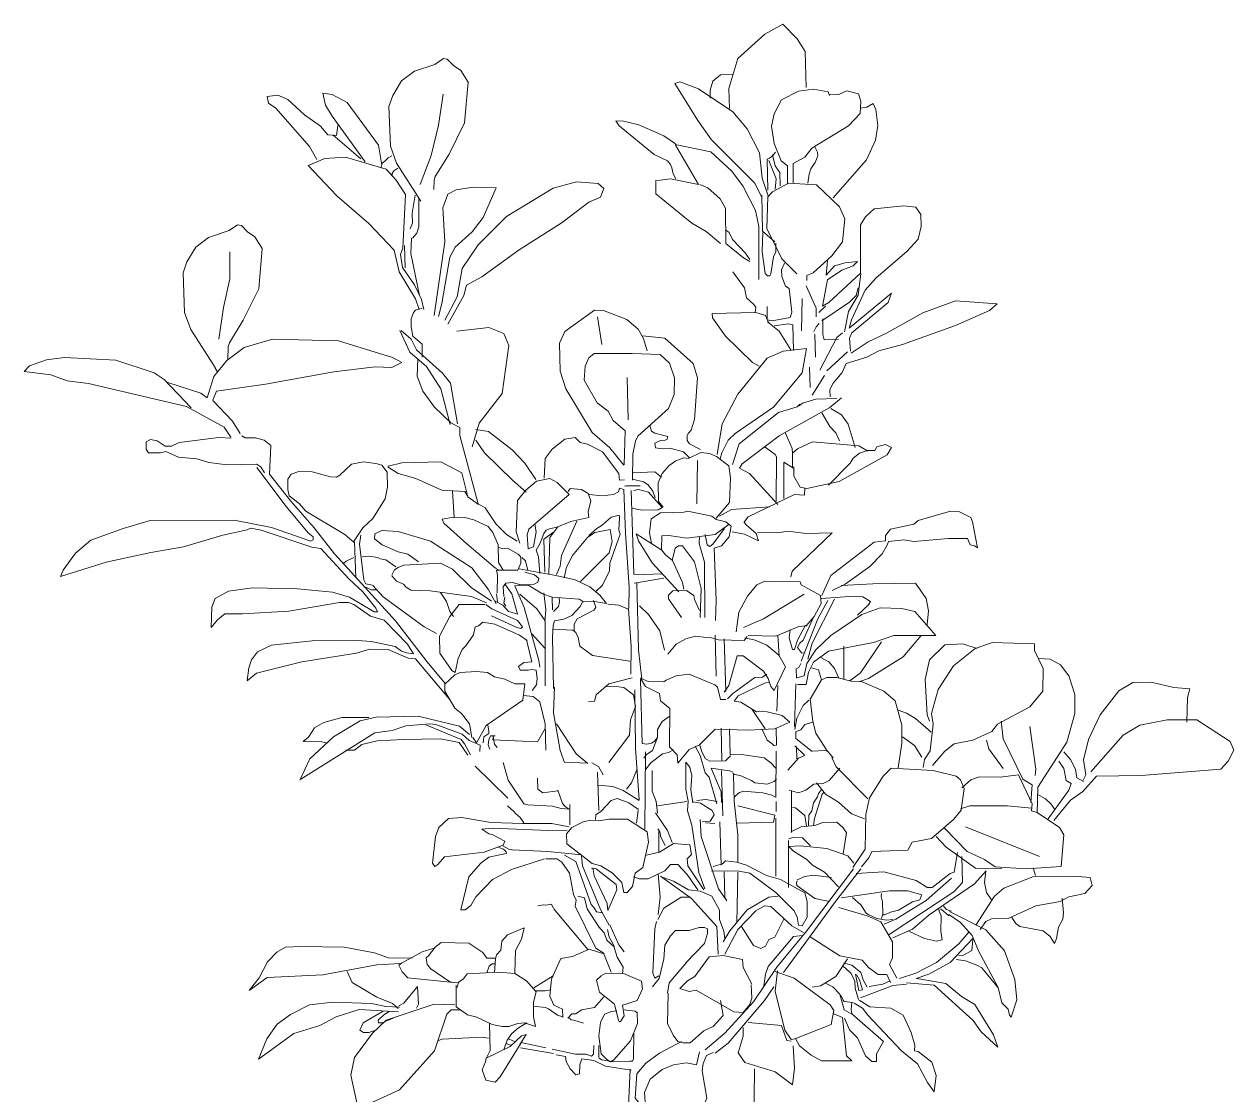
# Model space of a CAD drawing. Header units: millimetres. Extents: x -63086 to 83971, y -129912 to 13382.
# Drawn here: x 48457.2 to 48883, y -38382.9 to -38006.1 of the extents above; entities that cross this region are included whole.
import ezdxf

# ---------------------------------------------------------------- set-up
doc = ezdxf.new("R2010")
doc.units = ezdxf.units.MM
doc.layers.get('0').update_dxf_attribs({"lineweight": 0})
doc.layers.add('観葉植物', color=92, linetype='Continuous', lineweight=9)

# ---------------------------------------------------------------- blocks, each defined once
blk = doc.blocks.new('ガジュマル2（CAD素材.com）')
at = {"color": 0, "linetype": 'ByBlock', "lineweight": -2}
for points in [[(14.42, 953.65), (14.28, 960.73), (17.41, 971.21), (26.94, 979.78), (33.2, 983.32), (38.23, 978.15), (41.09, 973.66), (41.5, 961)], [(-94.17, 921.02), (-102.74, 934.35), (-104.92, 940.34), (-105.46, 954.36), (-104.1, 958.17), (-100.97, 963.34), (-96.48, 966.74), (-89.27, 969.19), (-86.27, 971.23), (-84.91, 970.96), (-82.73, 968.78), (-80.15, 967.01), (-77.56, 962.93), (-78.79, 948.64), (-84.23, 937.62), (-89.13, 929.73), (-89.54, 928.37), (-89.67, 925.1)], [(25.71, 922.63), (23.26, 927.53), (8.16, 942.63), (3.26, 949.43), (-4.77, 962.5), (-3, 963.04), (3.53, 960.59), (15.64, 952.43), (20.68, 946.44), (25.03, 938), (25.98, 929.16), (28.02, 922.9)], [(7.61, 957.33), (7.61, 960.05), (8.57, 963.31), (11.29, 965.49), (15.51, 965.63)], [(-123.42, 947.69), (-123.85, 944.2), (-126.9, 944.42), (-129.52, 947.47), (-135.18, 951.39), (-141.05, 956.83), (-144.54, 958.36), (-148.24, 957.92), (-147.8, 955.53), (-145.19, 953.78), (-133.43, 940.29), (-130.82, 935.71)], [(-113.84, 934.84), (-125.38, 950.95), (-127.77, 954.87), (-128.64, 959.01), (-125.38, 958.57), (-120.15, 955.74), (-109.05, 940.72), (-107.96, 933.75)], [(-94.48, 926.94), (-90.54, 937.15), (-87.95, 947.76), (-86.32, 958.65)], [(34.83, 926.98), (34.83, 933.51), (32.65, 935.28), (30.2, 941.27), (29.25, 947.39), (30.2, 951.75), (32.79, 956.65), (38.77, 959.78), (44.08, 960.46), (49.25, 959.5), (49.66, 958.28)], [(49.66, 958.42), (52.93, 958.55), (55.78, 959.91), (59.86, 958.83), (60.68, 956.24), (60.41, 951.88), (56.33, 947.53), (43.4, 939.64), (40.95, 936.51), (36.87, 934.33), (36.87, 927.53)], [(60.67, 953.79), (62.85, 954.06), (65.03, 955.42), (65.98, 953.24), (66.66, 947.67), (65.84, 942.49), (62.71, 935.55), (51.01, 922.22)], [(-4.53, 941.24), (-8.61, 944.04), (-17.46, 947.95), (-22.9, 949.23), (-25.54, 949.32), (-24.35, 947.53), (-12.02, 937.49), (-7.34, 935.28), (-6.32, 933.92), (-5.81, 932.73), (-5.38, 930.69), (-4.45, 928.9)], [(-125.16, 944.42), (-115.36, 935.93)], [(-108.19, 932.94), (-107.78, 934.43), (-106.83, 935.11), (-105.74, 936.34), (-104.38, 937.02)], [(24.75, 893.51), (24.75, 912.15), (23.66, 917.73), (19.17, 926.44), (15.22, 931.74), (7.88, 938.41), (-4.7, 940.98), (3.55, 926.86), (-6.32, 928.9), (-11.68, 928.14)], [(27.91, 924.9), (27.71, 935.79), (28.53, 936.2), (29.62, 937.01), (30.71, 938.24)], [(32.34, 926.4), (32.2, 931.16), (30.57, 933.48), (29.62, 937.29)], [(42.09, 927.39), (42.51, 930.58), (43.13, 932.39), (44.66, 934.68), (45.51, 936.98), (45.43, 938.25), (44.49, 940.13)], [(-94.84, 882.9), (-96.04, 886.61), (-101.77, 896.2), (-103.55, 903.81), (-112.48, 913.17), (-123.8, 922.96), (-133.82, 933.63), (-127.94, 936.03), (-120.75, 936.46), (-106.38, 932.33), (-102.9, 928.41), (-99.63, 923.4), (-100.5, 904.46), (-101.31, 902.29), (-100.63, 897.74), (-96.41, 891.61), (-93.91, 886.48), (-93.14, 882.9)], [(-104.25, 929.81), (-104.25, 930.76), (-103.7, 931.71), (-102.34, 932.66)], [(30.57, 925.31), (30.84, 928.85), (28.26, 935.38)], [(-89.46, 880.85), (-85.75, 906.76), (-86.41, 918.73), (-84.67, 923.52), (-81.76, 925.02), (-75.74, 925.92), (-67.68, 925.7), (-72.26, 915.25), (-76.17, 910.24), (-82.05, 904.8), (-84.01, 901.31), (-86.84, 884.98), (-87.93, 880.41)], [(-85.75, 879.11), (-81.4, 887.38), (-79.66, 897.39), (-74.02, 905.71), (-63.98, 915.68), (-47.65, 925.61), (-39.38, 927.87), (-31.76, 927.22), (-29.8, 925.48), (-30.89, 922.43), (-35.03, 920.69), (-44.39, 913.51), (-59.63, 903.93), (-72.69, 894.35), (-78.13, 891.52), (-79, 887.81), (-84.67, 877.8)], [(-11.42, 927.97), (-11.51, 923.63), (1.17, 913.26), (6.27, 910.36), (11.31, 906.11)], [(3.97, 926.95), (6.86, 925.76), (11.2, 921.84), (13.07, 918.53), (13.16, 906.11), (19.37, 901.09), (21.58, 899.82)], [(38.19, 895.51), (32.88, 900.68), (27.58, 911.43), (27.99, 922.59), (29.62, 924.36), (35.2, 927.35), (45.13, 926.81), (53.16, 919.05), (55.06, 914.83), (54.25, 906.67), (50.44, 901.77), (43.91, 895.78), (41.73, 894.83), (41.73, 893.06)], [(-97.95, 911.33), (-97.08, 913.29), (-97.29, 916.77), (-96.2, 923.09)], [(-97.08, 908.06), (-95.55, 909.8), (-94.9, 911.98), (-94.9, 922)], [(25.84, 923.17), (26.11, 910.52), (30.47, 906.71)], [(49.01, 900.04), (48.46, 895.01), (51.46, 898.27), (55.13, 899.36), (59.49, 899.77), (57.99, 898.27), (54.04, 896.78), (49.01, 893.37), (47.24, 884.12), (49.42, 885.35), (60.57, 895.69), (60.57, 912.7), (62.34, 915.56), (65.34, 918.28), (75.82, 919.37), (80.03, 918.96), (81.8, 916.37), (81.94, 912.15), (80.85, 907.66), (77.04, 903.44), (66.02, 893.92), (62.21, 889.7), (57.45, 879.22), (56.63, 876.37), (71.46, 888.61), (70.37, 885.35), (57.58, 874.73), (56.76, 872.83), (57.04, 868.2)], [(-166.62, 862.5), (-175.2, 875.83), (-177.37, 881.82), (-177.92, 895.83), (-176.56, 899.64), (-173.43, 904.81), (-168.94, 908.22), (-161.72, 910.67), (-158.73, 912.71), (-157.37, 912.43), (-155.19, 910.26), (-152.61, 908.49), (-150.02, 904.41), (-151.25, 890.12), (-156.69, 879.1), (-161.59, 871.2), (-162, 869.84), (-162.18, 865.13)], [(-94.66, 887.85), (-97.73, 902.62), (-97.51, 908.06)], [(21.58, 900.5), (20.13, 902.71), (15.54, 907.56), (14.35, 910.02), (13.07, 910.96)], [(26.25, 909.97), (25.97, 903.17), (27.06, 895.55), (27.88, 894.73), (28.7, 894.73), (28.97, 895.41), (29.92, 901.4), (30.74, 903.17), (30.74, 906.3)], [(-165.31, 872.5), (-163.64, 883.65), (-161.41, 893.68), (-161.41, 903.16)], [(-99.69, 897.61), (-99.91, 905.45)], [(33.87, 899.22), (32.78, 896.91), (32.91, 894.46), (34.14, 891.06), (35.5, 890.24), (36.45, 881.94), (35.77, 880.04), (29.51, 878.95), (27.74, 879.22), (27.74, 883.98)], [(15.66, 896.14), (19.74, 890.56), (20.42, 887.03), (23, 884.71), (23.68, 883.76), (23.55, 881.85), (8.31, 881.45), (8.44, 879.95), (13.07, 873.55), (22.6, 864.3), (24.91, 862.94)], [(60.71, 895.55), (59.76, 887.93), (56.36, 882.22), (55, 875)], [(41.49, 891.27), (45.02, 883.37), (45.02, 880.38)], [(46.97, 878.95), (56.76, 885.48), (59.08, 887.8), (59.76, 890.52)], [(39.99, 886.78), (39.85, 875.34)], [(57.27, 867.59), (63.26, 871.53), (69.79, 874.53), (82.58, 881.74), (94.01, 885.96), (108.71, 884.87), (105.99, 882.56), (94.01, 877.25), (75.37, 870.58), (67.07, 868.41), (62.85, 866.09), (55.5, 863.91), (54.14, 860.78), (51.01, 856.97), (49.79, 854.8), (49.92, 852.21)], [(-93.72, 883.33), (-96.11, 882.68), (-96.77, 881.81), (-97.64, 879.63), (-97.64, 876.8), (-96.98, 873.54), (-93.72, 870.71), (-93.72, 866.13)], [(-22.71, 828.1), (-27.61, 834.22), (-33.87, 839.66), (-43.12, 855.04), (-45.16, 861.16), (-45.43, 871.1), (-43.53, 875.18), (-33.05, 882.66), (-29.92, 882.53), (-21.62, 879.4), (-17.67, 875.99), (-15.77, 872.73), (-14.54, 868.37)], [(23.39, 882.02), (27.14, 880.74), (28.24, 878.28)], [(48.28, 884.07), (45.9, 881.86)], [(-30.46, 870.57), (-31.96, 880.37)], [(27.9, 878.59), (31.98, 875.32), (36.1, 868.76)], [(30.2, 877.21), (35.24, 877.89), (36.73, 877.48), (37.01, 868.5)], [(45.99, 877.95), (44.97, 876.76), (44.2, 875.14)], [(47.35, 879.66), (47.35, 874.08), (47.76, 872.17), (52.79, 872.45)], [(-101.56, 875.5), (-98.07, 867.88), (-92.19, 862.87), (-87.19, 855.03), (-83.92, 842.4)], [(-101.12, 875.5), (-97.64, 872.45), (-95.68, 868.75), (-86.53, 860.47), (-83.7, 856.99), (-81.31, 842.62)], [(-76.08, 834.56), (-73.69, 842.84), (-65.57, 853.3), (-63.21, 870.24), (-64.98, 874.41), (-70.2, 876.58), (-81.53, 875.28)], [(4.24, 833.68), (0.43, 835.58), (-0.39, 836.8), (-0.39, 838.57), (-0.12, 839.25), (0.97, 840.48), (2.19, 844.15), (3.15, 858.85), (1.65, 863.88), (-8.28, 872.86), (-16.04, 873.68)], [(44.48, 874.26), (44.75, 866.09)], [(54.28, 874.66), (52.24, 873.03), (46.25, 861.6)], [(-169.36, 851.83), (-167.03, 859.38), (-162.54, 864.9), (-156.44, 869.48), (-146.42, 872.52), (-123.13, 871.87), (-104.19, 865.99), (-100.92, 864.25), (-104.41, 862.51), (-110.28, 862.73), (-124.87, 860.98), (-148.82, 856.63), (-166.1, 854.19), (-167.36, 850.97)], [(10.09, 831.92), (11.86, 842.67), (17.44, 853.15), (27.78, 865.81), (33.36, 868.26), (41.52, 869.21), (40.03, 860.64), (29.96, 848.52), (16.49, 839.27), (14.04, 836.96), (11.72, 832.47), (11.18, 830.29)], [(-161.03, 837.99), (-163.48, 841.53), (-176.67, 848.74), (-211.24, 856.9), (-218.72, 857.85), (-224.44, 859.9), (-233.83, 861.12), (-231.92, 863.03), (-225.93, 865.2), (-219.67, 866.02), (-201.58, 865.07), (-188.1, 860.58), (-184.57, 858.26), (-175.04, 848.33)], [(-74.04, 814.49), (-80.42, 838.5), (-80.42, 841.33), (-83.69, 843.07), (-89.35, 848.52), (-93.47, 854.12), (-95.49, 859.43), (-95.26, 865.37)], [(-22.57, 828.23), (-22.3, 840.21), (-26.52, 843.88), (-28.29, 847.15), (-32.1, 850), (-36.72, 858.03), (-36.31, 862.93), (-35.09, 865.92), (-33.19, 867.42), (-19.85, 867.42), (-9.92, 867.01), (-6.65, 864.02), (-4.88, 858.85), (-5.02, 853), (-7.06, 848.1), (-17.81, 838.3), (-18.63, 836.53), (-19.58, 832.04), (-19.71, 822.79)], [(56.05, 868), (48.7, 861.33)], [(-166.66, 862.5), (-165.81, 860.92)], [(42.58, 862.55), (42.85, 855.48)], [(-169.46, 851.87), (-171.64, 853.5), (-183.21, 857.17), (-183.34, 857.17)], [(-21.21, 844.03), (-21.61, 859)], [(47.86, 859.66), (43.6, 852.77)], [(53.9, 851.87), (49.82, 848.47), (31.99, 838.4), (18.93, 828.6), (17.98, 827.1), (21.51, 825.2), (31.45, 814.31)], [(-157.76, 839.21), (-160.48, 843.57), (-167.42, 850.92)], [(15.53, 828.33), (17.84, 835.68), (31.72, 846.7), (38.25, 848.6), (39.2, 849.56)], [(52.28, 851.58), (44.88, 851.33), (40.2, 849.97), (39.01, 848.95)], [(50.19, 848.03), (53.89, 845.86), (56.28, 842.59), (58.68, 834.32)], [(46.92, 846.51), (49.75, 841.72), (51.93, 839.54), (53.23, 836.71)], [(-74.78, 840.66), (-70.42, 840.01), (-62.08, 833.49), (-57.59, 828.8), (-53.74, 823.06)], [(0.43, 830.68), (-1.75, 832.86), (-6.11, 833.95), (-9.24, 833.81), (-11.55, 834.22), (-11.82, 835.85), (-9.78, 836.8), (-8.15, 836.94), (-7.47, 837.21), (-7.19, 838.17), (-11.82, 839.39), (-13.05, 840.07), (-13.59, 842.11)], [(34.04, 839.59), (36.51, 833.97), (36.68, 832.19)], [(-149.21, 825.36), (-150.57, 827.54), (-152.07, 828.49), (-162.41, 828.22), (-168.81, 829.04), (-173.02, 830.4), (-179.56, 830.94), (-183.91, 832.98), (-185.82, 832.44), (-190.03, 832.44), (-190.85, 833.8), (-190.85, 836.38), (-189.35, 837.2), (-187.04, 836.66), (-184.18, 834.75), (-182.01, 834.75), (-179.28, 836.11), (-165.27, 837.88), (-160.91, 837.61)], [(-157.24, 838.43), (-156.02, 837.74), (-152.34, 837.74), (-149.35, 836.93), (-147.03, 835.02), (-147.44, 824.95), (-139.96, 815.43), (-131.79, 806.04), (-124.58, 796.92), (-103.08, 773.38), (-92.1, 758.99), (-85.57, 751.21)], [(-74.78, 836.96), (-71.84, 832.46), (-61.93, 822.81), (-57.14, 818.67)], [(-50.75, 823.55), (-50.48, 830.49), (-47.93, 833.79), (-43.54, 837.3), (-39.86, 837.84), (-38.09, 836.07), (-35.51, 835.53), (-30.2, 832.81), (-24.49, 825.19), (-24.21, 822.87), (-22.45, 823.01)], [(36.69, 827.57), (36.69, 832.36), (38.43, 833.88), (43.65, 836.28), (59.98, 834.97), (62.81, 833.23), (65.64, 833.23), (66.3, 834.53), (69.34, 835.4), (71.52, 834.32), (70, 831.7), (53.02, 822.34), (41.69, 819.95), (39.3, 820.38), (37.12, 824.3), (37.12, 827.57)], [(-8.91, 813.33), (-10.55, 815.37), (-10.68, 821.9), (-9.18, 825.17), (-6.74, 828.03), (-4.42, 829.66), (-1.56, 830.75), (0.07, 830.48), (4.42, 832.52), (7.42, 832.25), (9.87, 831.16), (14.22, 827.89), (14.76, 823.67), (14.49, 814.96), (9.73, 809.52)], [(30.89, 815.43), (31.07, 831.08), (30.55, 831.85), (27.07, 834.4)], [(64.34, 833.23), (62.38, 833.01), (60.2, 832.36), (58.02, 830.61), (56.93, 828.87), (49.31, 821.04)], [(-151.93, 827.27), (-141.59, 813.52), (-133.84, 804.27), (-132.07, 802.91), (-132.07, 801.82), (-132.88, 801.41), (-146.76, 806.18), (-159.96, 808.76), (-189.49, 808.62), (-199.02, 805.77), (-210.31, 801.69), (-215.75, 797.19), (-220.11, 791.21), (-221.06, 788.89), (-205, 793.93), (-189.22, 797.33), (-177.79, 799.37), (-163.91, 803.45), (-155.34, 805.36), (-154.11, 805.9), (-150.44, 805.22), (-132.61, 799.24), (-129.34, 798.83), (-119.55, 788.08), (-114.65, 783.59), (-110.02, 777.74), (-109.48, 776.51), (-110.57, 776.51), (-119.28, 781.68), (-125.26, 783.45), (-137.65, 784.54), (-153.43, 784.95), (-161.87, 783.72), (-166.63, 781.14), (-167.72, 778.14), (-167.99, 770.93), (-165.81, 773.65), (-163.23, 775.83), (-156.97, 775.83), (-140.64, 776.78), (-122.81, 779.78), (-119.68, 779.78), (-117.78, 779.1), (-111.93, 775.01), (-107.16, 773.52), (-98.86, 765.08)], [(-117.64, 800.87), (-120.91, 803.73), (-134.65, 811.89), (-136.97, 814.61), (-140.5, 817.33), (-141.05, 819.51), (-141.05, 823.18), (-139.82, 824.95), (-137.1, 825.91), (-132.47, 825.77), (-125.94, 824), (-123.9, 823.87), (-122.68, 824.55), (-118.59, 828.49), (-114.51, 829.31), (-110.02, 828.76), (-107.98, 828.08), (-106.08, 825.63), (-105.94, 820.33), (-106.76, 816.25), (-111.11, 809.31), (-114.65, 806.04), (-117.91, 801.14)], [(-73.91, 814.32), (-77.61, 816.93), (-79.78, 825.42), (-87.19, 829.34), (-100.9, 828.9), (-105.69, 827.82), (-105.69, 827.38), (-102.21, 825.2), (-95.9, 823.46), (-86.75, 819.32), (-78.7, 818.89), (-77.82, 817.36)], [(3.16, 829.74), (2.94, 814.5)], [(33.62, 816.37), (33.56, 829.17), (37.02, 827.09), (37.27, 826.41)], [(-59.35, 800.7), (-60.58, 804.64), (-60.17, 815.67), (-57.18, 819.34), (-53.5, 822.47), (-48.74, 823.42), (-46.16, 822.06), (-41.94, 817.84), (-56.22, 805.6), (-56.77, 803.56), (-56.36, 798.66), (-54.59, 799.34), (-53.64, 804.64), (-54.05, 807.37)], [(-19.71, 823.2), (-15.77, 822.24), (-14.13, 821.16), (-12.5, 818.98), (-11.69, 816.67)], [(-19.44, 825.37), (-11.82, 825.78), (-9.51, 823.88)], [(-83.01, 819.08), (-82.46, 809.55)], [(-52.28, 789.95), (-52.82, 795.8), (-53.64, 798.25), (-52.14, 800.7), (-50.92, 804.1), (-50.1, 805.19), (-48.88, 805.73), (-46.29, 806.28), (-41.39, 808.32), (-35, 809.68), (-35.27, 811.72), (-34.32, 815.53), (-35.27, 818.12), (-37.58, 819.61), (-41.66, 819.88), (-42.34, 818.8)], [(-34.95, 817.75), (-30.33, 817.35), (-26.38, 817.75), (-24.61, 818.71), (-24.2, 820.07), (-22.71, 819.52), (-22.19, 804.14), (-20.8, 785.23), (-20.94, 777.75)], [(-17.02, 820.82), (-21.95, 820.9), (-22.55, 820.73)], [(-20.12, 819.25), (-19.17, 789.86)], [(-19.31, 819.25), (-17.54, 819.52), (-14, 818.57), (-9.24, 813.26), (-10.6, 812.45), (-16.31, 812.31), (-19.99, 812.99)], [(19.49, 807.97), (21.01, 809.93), (37.34, 817.77), (40.82, 817.55), (41.04, 820.16)], [(-74.03, 814.45), (-71.58, 813.09), (-67.77, 807.51), (-64.09, 803.7), (-60.28, 801.39)], [(11, 810.15), (15.13, 812.54), (28.63, 813.41)], [(-65.18, 791.18), (-66.82, 793.91), (-66.95, 800.03), (-68.86, 804.38), (-70.49, 806.56), (-75.52, 808.87), (-78.65, 809.69), (-82.6, 809.83), (-86.64, 809.12), (-86.14, 807.65), (-77.97, 800.44), (-67.9, 791.86), (-66.82, 791.32)], [(-32.68, 783.55), (-30.23, 785.87), (-27.78, 790.9), (-27.65, 793.62), (-23.97, 803.83), (-24.52, 805.19), (-24.25, 809.68), (-24.38, 810.49), (-27.24, 809.81), (-30.37, 806.96), (-32.28, 805.87), (-35, 803.42)], [(-12.99, 800.54), (-13.68, 804.35), (-13.13, 809.25), (-9.87, 811.29), (-1.56, 811.56), (-0.34, 811.97), (8.23, 810.2), (9.73, 808.98), (13.13, 808.16), (15.04, 806.66), (14.36, 802.85), (11.63, 799.72), (9.05, 798.91), (9.73, 780.54), (9.59, 773.46)], [(46.92, 782.28), (50.19, 789.25), (65.43, 801), (69.34, 801.44), (69.34, 803.4), (71.09, 805.58), (79.36, 807.32), (80.88, 808.63), (92.21, 811.89), (95.47, 811.67), (99.39, 809.71), (100.04, 808.19), (101.79, 799.05), (100.7, 799.7), (99.17, 800.13), (98.3, 802.31), (91.55, 802.31), (79.36, 801.22), (75.88, 801.88), (70.43, 801.22), (70, 799.92), (68.26, 796.87), (63.9, 792.51), (55.19, 786.2), (50.62, 784.02)], [(-94.98, 794.05), (-98.79, 796.77), (-102.19, 797.58), (-107.77, 800.03), (-110.5, 802.23), (-110.36, 803.98), (-107.91, 805.07), (-102.19, 804.8), (-90.76, 801.39), (-76.27, 791.97), (-70.49, 784.52), (-67.63, 779.35)], [(-49.15, 789.68), (-48.74, 802.6), (-46.02, 806.41)], [(-46.43, 789.68), (-45.2, 792.53), (-44.66, 796.34), (-39.22, 808.45)], [(-43.71, 788.45), (-42.89, 792.26), (-40.85, 796.34), (-35.54, 802.6), (-32.96, 804.37), (-27.51, 805.46), (-26.83, 801.24), (-27.92, 797.3), (-37.99, 787.23)], [(-1.56, 784.48), (-2.11, 786.8), (-5.65, 794.55), (-8.1, 796.59), (-9.46, 798.36), (-9.32, 803.26), (-6.87, 803.4), (-0.61, 802.45), (9.46, 803.67), (14.36, 807.34)], [(5.92, 803.67), (6.6, 800.13), (7.55, 799.45), (8.64, 800.27), (12.72, 805.85)], [(15.35, 804.71), (19.7, 803.84), (24.71, 801.44), (23.84, 804.05), (20.36, 807.1), (19.49, 808.19)], [(24.28, 804.49), (31.46, 804.27), (34.95, 804.92), (41.48, 804.05), (50.62, 804.27), (36.47, 790.77), (36.03, 788.81)], [(-117.51, 801.14), (-117.1, 788.49)], [(-115.33, 803.45), (-115.74, 800.32), (-114.24, 787.81), (-113.56, 786.31), (-111.25, 785.9)], [(-47.52, 804.51), (-50.92, 802.06), (-50.51, 790.49)], [(-9.37, 798.2), (-18.36, 803.92), (-17.54, 801.47), (-12.78, 793.71), (-3.39, 783.51)], [(3.88, 802.99), (3.74, 800.54), (5.65, 794.01), (5.78, 774.55)], [(-67.04, 799.36), (-65.54, 798.68), (-63.64, 798.95), (-59.96, 796.77), (-59.15, 795.96), (-59.01, 795.28), (-59.01, 793.64), (-60.1, 791.19), (-67.58, 791.19), (-67.17, 789.43), (-67.31, 783.17)], [(-5.7, 794.53), (-4.61, 798.88), (-3.52, 799.7), (-2.03, 799.7), (2.19, 794.12), (4.51, 784.73), (4.1, 774.52)], [(-121.35, 793.67), (-120.53, 794.35), (-117.81, 795.57)], [(-114.82, 795.84), (-112.51, 796.11), (-109.38, 795.57), (-108.56, 795.16), (-106.52, 794.75), (-102.98, 792.3)], [(-104.37, 789.42), (-103.42, 791.32), (-102.19, 792.14), (-100.15, 792.96), (-87.22, 793.64), (-83, 791.46), (-76.47, 785.07), (-69.26, 780.3)], [(-58.67, 795.66), (-57.31, 794.44), (-56.5, 791.04)], [(-71.03, 779.62), (-76.34, 781.94), (-90.9, 783.84), (-97.7, 784.11), (-99.33, 785.2), (-100.29, 786.29), (-102.74, 787.24), (-104.37, 789.15)], [(-64.93, 781.92), (-65.21, 785.32), (-64.25, 786.55), (-61.94, 786.82), (-59.08, 786), (-54.32, 786.27), (-52.96, 786.95), (-52.69, 788.18), (-54.18, 789.54), (-57.59, 790.49)], [(-59.63, 791.58), (-46.7, 789.27), (-39.9, 787.77), (-34.72, 785.32), (-31.19, 782.33), (-28.87, 779.47), (-33.77, 780.29), (-36.9, 780.01), (-38.4, 780.97), (-47.92, 781.65), (-51.33, 782.87), (-56.22, 785.73), (-59.63, 785.87), (-61.12, 785.59), (-57.86, 777.97), (-52.69, 759.33), (-52.28, 757.02)], [(-19.31, 789.49), (-8.97, 789.9)], [(-19.04, 786.64), (-8.69, 788.4)], [(-109.59, 784.25), (-111.66, 784.25), (-113.58, 785.2)], [(-88.66, 768.89), (-93.01, 771.2), (-107.44, 781.82), (-111.11, 785.76)], [(-64.39, 786), (-62.21, 782.87), (-60.31, 776.2), (-60.03, 775.66), (-63.3, 776.61), (-65.34, 778.79), (-68.06, 780.29)], [(-18.19, 786.81), (-17.55, 763.15), (-16.45, 752.75)], [(-2.43, 774.52), (-7.06, 781.06), (-7.06, 782.42), (-5.43, 783.91), (-0.67, 784.05), (1.92, 782.28), (2.19, 780.78), (3.96, 776.97)], [(16.87, 769.44), (17.75, 776.4), (20.79, 782.06), (24.06, 785.98), (26.89, 787.29), (39.3, 787.07), (39.73, 785.98), (46.48, 782.28), (46.7, 779.45), (44.31, 774.88), (41.48, 771.61), (38.86, 771.39), (30.81, 767.91), (21.01, 768.13)], [(53.83, 785.74), (64.93, 786.4), (79.95, 786.61), (83.66, 781.17), (84.53, 776.82), (84.09, 772.03)], [(-87.22, 783.3), (-85.18, 780.17), (-83.96, 776.63), (-82.73, 774.86)], [(-67.52, 782.87), (-67.25, 780.01)], [(-64.66, 781.65), (-64.93, 779.61), (-64.25, 778.52)], [(-59.35, 782.74), (-53.37, 777.56), (-50.37, 773.35), (-50.37, 750.49)], [(-50.92, 783.14), (-50.24, 777.16), (-50.51, 773.21)], [(-47.92, 781.51), (-47.79, 777.16)], [(-47.52, 749.53), (-47.79, 767.63), (-47.65, 771.71), (-47.11, 773.35), (-43.84, 773.89), (-40.98, 775.25), (-38.13, 778.38), (-37.31, 779.88)], [(-47.52, 776.61), (-45.75, 778.38), (-45.34, 780.01), (-45.47, 781.51)], [(-40.25, 769.84), (-40.25, 772.15), (-39.16, 774.05), (-33.31, 777.05), (-32.63, 778), (-33.45, 780.45)], [(19.43, 770.94), (26.4, 773.99), (40.77, 782.7)], [(39.68, 759.18), (45.56, 773.99), (49.04, 780.52)], [(42.07, 759.84), (43.6, 765.5), (51.43, 780.95)], [(46.86, 781.17), (58.4, 782.04), (61.45, 781.83), (64.06, 780.08), (63.41, 778.99), (59.49, 775.29)], [(-71.71, 779.08), (-80.69, 779.08), (-83.96, 774.86), (-87.63, 767.92), (-87.5, 761.93), (-83.28, 755.81), (-82.05, 755.13), (-81.1, 760.03), (-79.6, 763.29), (-78.38, 764.52), (-75.66, 768.46), (-75.11, 771.19), (-73.89, 771.59), (-72.39, 772.82), (-68.17, 772.14), (-59.46, 768.33), (-56.74, 766.42)], [(-69.29, 775.12), (-60.44, 771.03), (-58.95, 770.62), (-58.4, 771.17), (-60.17, 773.48), (-69.15, 777.56), (-71.33, 779.06)], [(-28.41, 779.22), (-24.46, 778.82), (-21.47, 777.59), (-21.06, 777.59), (-20.11, 764.26), (-20.25, 754.6)], [(-8.42, 762.96), (-10.05, 769.76), (-14, 775.61), (-17.27, 778.61)], [(38.15, 753.3), (40.77, 753.96), (41.64, 758.31), (44.9, 763.1), (50.13, 768.11), (61.01, 775.51), (67.54, 777.91), (75.17, 777.69), (79.74, 776.6), (87.14, 768.11), (72.33, 768.11), (65.15, 765.71), (49.26, 762.67), (44.03, 758.75), (42.29, 755.26), (41.42, 750.91), (38.37, 750.91)], [(35.86, 770.21), (35.46, 767.35), (36.68, 763.27), (37.36, 763.27), (38.45, 766.54), (41.17, 771.84)], [(40.76, 761.91), (39.81, 762.05), (38.45, 763.95), (39.27, 765.45), (40.35, 766.54), (44.16, 774.84)], [(-57.04, 766.68), (-55.14, 758.92), (-57.99, 758.65), (-59.76, 757.29), (-59.22, 755.93), (-56.36, 755.93), (-55.27, 756.2), (-53.64, 755.93), (-53.23, 753.07), (-53.5, 750.76), (-55, 748.85)], [(-50.51, 763.69), (-55.14, 768.72)], [(-47.65, 770.35), (-40.71, 770.08), (-39.62, 769.26), (-38.81, 767.5), (-38.26, 764.37), (-33.77, 761.1), (-20.57, 759.19)], [(-7.2, 761.6), (-4.34, 765.14), (-0.94, 767.04), (2.46, 767.99), (6.41, 767.45), (7.36, 767.58), (10.63, 766.63), (19.61, 766.36), (20.7, 767.86)], [(9.4, 768.24), (9.81, 753.82)], [(12.53, 767.02), (13.21, 748.51)], [(19.81, 767.35), (23.48, 766.54), (27.56, 764.77), (31.78, 761.23), (34.23, 757.15), (30.15, 748.85), (29.06, 750.21), (28.11, 753.06), (26.47, 755.65), (19.26, 760.96), (17.22, 760.96), (14.23, 750.61), (12.6, 748.17)], [(31.51, 768.17), (31.92, 760.96)], [(60.36, 752), (63.41, 753.09), (75.6, 760.71), (81.91, 768.11)], [(-155.39, 752.32), (-154.8, 756.74), (-153.86, 759.55), (-151.74, 762.44), (-146.72, 764.73), (-132.43, 766.26), (-116.53, 766.35), (-111.51, 766.09), (-103.26, 764.31), (-100.96, 762.61), (-99.26, 762.01), (-96.77, 761.77), (-98.89, 765.09)], [(-155.39, 752.23), (-152.08, 754.87), (-136.09, 758.95), (-116.87, 761.93), (-112.11, 763.37), (-105.64, 763.2), (-98.67, 760.14), (-96.12, 759.97), (-84.21, 745.85)], [(54.7, 764.41), (54.7, 752.87)], [(56.88, 752.22), (60.58, 755.05), (67.98, 765.93)], [(82.7, 721.75), (83.14, 724.58), (85.1, 727.62), (86.19, 736.99), (85.53, 740.69), (87.93, 749.18), (93.37, 757.45), (100.99, 763.55), (107.09, 765.72), (121.89, 765.29), (121.89, 762.89), (124.94, 756.58), (124.72, 748.52), (120.15, 743.08), (108.83, 736.99), (106.87, 734.37), (100.12, 731.32), (93.59, 730.02), (90.32, 727.41), (85.97, 722.4)], [(84.88, 738.07), (84.01, 740.25), (83.36, 752.66), (84.88, 759.63), (90.32, 764.85), (96.64, 765.29), (101.65, 763.55)], [(39.54, 758.37), (38.86, 756.87), (37.91, 756.47), (38.04, 753.2)], [(46.42, 760.49), (49.41, 758.85), (51.45, 756.54), (52.95, 753.14)], [(122.76, 705.63), (122.98, 714.78), (133.21, 730.67), (136.05, 740.69), (136.05, 747.44), (133.87, 753.97), (131.04, 757.89), (127.34, 759.85), (123.42, 760.06)], [(-76.2, 732.26), (-77.02, 737.02), (-79.88, 740.7), (-82.19, 742.6), (-85.73, 748.59), (-85.73, 751.04), (-82.19, 754.31), (-80.29, 755.12), (-74.57, 755.53), (-70.76, 755.12), (-68.31, 753.63), (-64.64, 752.81), (-61.1, 751.18), (-57.56, 751.18), (-58.24, 745.46), (-71.17, 736.48), (-74.57, 730.36), (-75.93, 732.26)], [(13.15, 745.63), (11.25, 745.63), (10.29, 749.98), (9.34, 750.8), (0.23, 754.61), (-4.27, 753.93), (-7.8, 752.43), (-8.62, 751.89), (-14.2, 752.03), (-16.92, 753.11), (-15.15, 750.26), (-10.12, 747.81), (-9.84, 745.22), (-6.58, 742.5), (-6.71, 729.03), (-3.99, 726.17), (-3.72, 723.18), (0.36, 728.21)], [(13.82, 745.85), (15.59, 747.76), (23.34, 753.34), (26.07, 753.47), (27.56, 754.56)], [(46.83, 752.59), (45.74, 756.13), (43.29, 756.81)], [(-47.19, 749.95), (-47.46, 740.97), (-45.15, 727.64), (-43.65, 723.42)], [(-35.21, 744.8), (-33.04, 745.07), (-32.49, 747.25), (-28, 751.19), (-19.84, 753.23)], [(-29.23, 750.09), (-26.37, 750.36), (-22.7, 749.82), (-19.3, 747.23), (-18.62, 743.15), (-20.38, 738.52), (-20.79, 733.08), (-28.01, 723.42)], [(-16.92, 752.71), (-16.24, 730.12), (-14.61, 729.98), (-12.97, 730.25), (-11.75, 731.07)], [(28.65, 751.7), (26.75, 751.43), (17.49, 746.94), (16.13, 745.04), (18.45, 744.76), (24.01, 741.26), (25.97, 741.53), (27.7, 741.36), (33.01, 740), (35.73, 737.69), (30.42, 735.37), (21.03, 734.83), (9.47, 735.24), (3.89, 729.66), (0.62, 728.16)], [(31.51, 750.61), (31.1, 741.5)], [(37.77, 751.16), (37.36, 736.19)], [(73.82, 721.6), (75.12, 730.31), (75.12, 736.63), (72.73, 745.12), (68.81, 748.6), (61.19, 751.87), (57.27, 752.08), (52.26, 753.39), (48.78, 753.39), (46.82, 752.52), (42.9, 745.77), (43.77, 737.93), (44.86, 733.8), (48.56, 727.92), (50.95, 725.09)], [(138.88, 716.96), (139.96, 719.13), (139.09, 724.36), (140.83, 731.54), (144.97, 740.25), (151.5, 748.74), (156.51, 751.57), (162.82, 751.79), (170.88, 749.83), (176.54, 749.4), (175.67, 746.35), (175.45, 737.64)], [(-58.1, 747.1), (-54.7, 746.69), (-52.25, 744.78), (-50.48, 737.03), (-50.21, 727.77)], [(-18.81, 749.08), (-18.68, 728.53), (-17.32, 710.3)], [(37.5, 735.1), (38.18, 739.05), (40.35, 743.54), (42.4, 745.44)], [(22.43, 742.15), (27.02, 735.35)], [(85.47, 734.09), (79.89, 738.99), (76.76, 740.89), (73.9, 741.84)], [(-136.76, 717.29), (-133.22, 724.78), (-124.92, 732.53), (-115.53, 738.11), (-109.95, 739.47), (-95.12, 739.75), (-80.56, 736.21), (-77.02, 733.35)], [(-73.35, 729.54), (-77.16, 731.17), (-79.61, 733.49), (-88.86, 736.89), (-91.04, 737.02), (-99.47, 736.34), (-104.24, 734.71), (-110.36, 733.89), (-136.49, 717.57)], [(-127.51, 730.36), (-129, 730.76), (-135.67, 730.9), (-133.76, 732.4), (-131.59, 735.66), (-128.32, 737.57), (-122.06, 739.34), (-112.54, 739.34)], [(-92.4, 736.75), (-80.02, 731.58), (-78.79, 730.08), (-76.75, 726.14)], [(-46.38, 737.03), (-39.57, 726.55), (-35.35, 723.15)], [(-6.8, 739.63), (-9.18, 737.93), (-10.88, 735.04), (-10.88, 732.23), (-11.99, 730.96)], [(37.91, 734.42), (39.54, 734.97), (41.03, 736.87), (43.89, 737.69)], [(120.59, 709.34), (121.02, 715.65), (117.76, 717.61), (110.79, 731.76), (110.14, 738.07)], [(141.71, 720.22), (153.03, 733.07), (158.91, 736.55), (168.49, 738.51), (178.94, 738.51), (190.69, 730.89), (192, 727.84), (190.04, 723.92), (187.43, 721.09), (159.34, 718.91), (143.67, 718.7), (138.88, 713.25), (134.52, 710.21), (128.64, 703.02)], [(-72.26, 730.36), (-71.98, 732.54), (-70.22, 733.62), (-70.22, 734.58), (-70.62, 736.62)], [(-69.94, 728.18), (-70.49, 729.68), (-70.22, 731.45), (-69.67, 732.81), (-68.04, 732.81)], [(-50.48, 735.39), (-53.07, 730.77), (-68.85, 731.45), (-68.58, 732.94)], [(-68.72, 732.67), (-68.31, 729.95), (-67.36, 728.73)], [(11.53, 735.61), (11.8, 724.04)], [(30.9, 721.4), (29.03, 723.36), (26.65, 725.06), (18.74, 726.34), (14.74, 726.17), (14.49, 735.35)], [(30.9, 735.69), (31.07, 729.57), (30.05, 729.4), (29.37, 730.16), (27.67, 731.36), (25.97, 735.1)], [(37.77, 734.42), (37.77, 731.97), (43.62, 727.35)], [(82.2, 725.38), (79.62, 729.46), (75.4, 732.45)], [(120.15, 736.11), (122.33, 721.09), (122.11, 718.91)], [(-77.7, 726), (-80.7, 730.49), (-87.23, 731.85), (-100.43, 731.58), (-109.54, 731.04), (-114.99, 729.81), (-117.57, 727.77), (-120.57, 727.77)], [(-73.35, 729.54), (-73.48, 727.37)], [(-10.88, 732.32), (-12.67, 727.73), (-14.88, 726.11), (-15.65, 725)], [(2.41, 729.21), (4.18, 725.95), (5.95, 719.82), (7.31, 718.33), (10.03, 708.94)], [(14.8, 725.81), (13.03, 724.04), (7.58, 723.9), (5.95, 724.86), (4.59, 727.58), (4.05, 729.62)], [(37.5, 729.39), (41.03, 725.99)], [(38.04, 729.12), (38.18, 724.76)], [(110.79, 721.31), (105.78, 728.28), (104.91, 731.32)], [(-15.15, 727.26), (-15.29, 700.04)], [(-5.27, 727.9), (-6.97, 726.96), (-9.1, 726.53), (-13.18, 723.3), (-14.97, 721.09)], [(30.9, 727.44), (30.73, 711.2)], [(34.98, 720.78), (38.79, 724.99), (40.69, 725.81)], [(43.55, 727.44), (47.91, 727.72), (48.99, 727.44)], [(63.11, 710.64), (52.01, 721.96), (50.48, 725.23)], [(126.68, 703.67), (133.87, 713.69), (134.74, 716.08), (133, 717.17), (132.13, 721.31), (130.38, 723.92)], [(132.13, 727.19), (134.52, 724.58), (136.26, 721.09), (136.7, 718.04), (139.09, 716.74)], [(-75.11, 722.19), (-63.55, 710.9)], [(-65.18, 723.42), (-63.41, 717.3), (-57.83, 708.86)], [(-43.73, 723.57), (-35.56, 723.23)], [(-33.98, 723.3), (-31.69, 722.03), (-29.98, 719.14)], [(-32.01, 720.03), (-31.5, 706.59)], [(-21.74, 714.03), (-20.03, 716.33), (-18.16, 720.92)], [(-10.85, 705.58), (-11.4, 709.8), (-12.76, 713.33), (-12.76, 720.68)], [(5.76, 678.98), (3.63, 684.76), (1.25, 701.43), (-0.28, 706.45), (-0.03, 709.85), (-0.96, 714.1), (-0.96, 723.54), (0.48, 721.84), (1.16, 718.86), (0.82, 713.85), (1.59, 709.25)], [(15.75, 720.09), (14.52, 720.5), (7.99, 721.46), (11.53, 713.15), (11.67, 709.34)], [(11.67, 720.64), (12.07, 704.72)], [(35.52, 713.7), (38.72, 712.82), (41.34, 713.69), (44.17, 715.87), (47.43, 716.08), (49.61, 717.17), (53.31, 721.53)], [(60.93, 686.69), (63.54, 689.96), (64.63, 692.14), (77.26, 692.57), (78.78, 695.4), (85.53, 696.71), (93.37, 703.46), (95.98, 706.72), (97.07, 714.34), (95.77, 717.39), (94.24, 718.7), (86.19, 720.66), (71.38, 721.53), (68.55, 718.7), (63.76, 711.08), (62.46, 705.2), (62.24, 693.01), (57.88, 686.47)], [(-45.97, 713.49), (-51.27, 712.81), (-53.04, 714.03), (-53.18, 717.98)], [(-17.29, 710.08), (-22.91, 713.65), (-26.56, 715.01), (-31.75, 715.44)], [(30.98, 717.75), (30.22, 716.81), (27.75, 715.88), (23.42, 716.3), (22.22, 717.15), (18.23, 718.85), (16.19, 719.28), (15.59, 719.62)], [(15.88, 719.14), (16.08, 709.77), (17.39, 698.01), (17.39, 688.22)], [(45.04, 716.3), (48.3, 712.38), (52.88, 709.55), (57.45, 705.42), (62.02, 703.67)], [(96.2, 714.56), (99.47, 717.39), (102.52, 718.48), (109.7, 718.26), (116.23, 719.13), (121.02, 708.9), (120.8, 706.5), (122.76, 705.85), (130.6, 700.63), (132.13, 698.01), (131.26, 686.91), (118.85, 686.04), (107.96, 686.69), (104.26, 689.31), (98.16, 692.14), (90.11, 700.41)], [(-45.94, 713.73), (-44.32, 709.05), (-43.39, 708.03), (-42.11, 707.09)], [(30.61, 711.24), (29.33, 712), (26.18, 712.85), (19.38, 713.36), (17.93, 712.94), (16.49, 711.66), (16.23, 711.15)], [(36.34, 713.56), (36.33, 698.88)], [(42.3, 701.22), (42.39, 704.96), (43.49, 706.49), (44, 709.3), (45.45, 711.42), (45.79, 712.61), (46.81, 713.97)], [(47.74, 713.04), (47.06, 712.36), (44.43, 703.77), (44.09, 701.22)], [(128.95, 706.98), (127.59, 708.89), (125.69, 710.66), (122.83, 712.29)], [(-63.71, 708.24), (-61.48, 706.27), (-60.89, 705.53), (-59.19, 704.09), (-57.92, 702.29)], [(-57.92, 708.93), (-56.53, 708.56), (-47.87, 708.13), (-44.84, 707.23), (-41.7, 707.02)], [(-41.7, 708.72), (-41.7, 701.58)], [(-32.69, 703.45), (-32.6, 705.06), (-30.73, 706.34), (-27.16, 710.08), (-25.12, 710.76), (-20.95, 709.31), (-17.55, 706.93)], [(-0.52, 709.71), (-10.86, 708.21)], [(1.67, 709.68), (4.22, 709.17), (8.31, 706.53), (9.07, 705), (7.63, 702.87), (4.82, 702.62)], [(10.1, 709.71), (6.15, 710.39), (3.02, 710.11)], [(17.17, 702.09), (29.96, 702.42), (30.48, 704.97), (17.44, 708.21)], [(30.92, 706.25), (30.84, 709.74)], [(41.54, 701.05), (40.94, 704.87), (37.71, 707.51), (36.69, 707.6)], [(95.77, 707.16), (99.03, 708.25), (112.31, 708.25), (120.8, 707.38)], [(-41.96, 700.86), (-48.08, 701.95), (-58.29, 701.95), (-69.58, 702.36), (-79.79, 704.13), (-84.41, 703.72), (-87.82, 700.59), (-89.04, 697.46), (-90.13, 688.07), (-89.31, 686.85), (-88.22, 687.53), (-85.91, 690.25), (-71.89, 691.88), (-65.17, 694.33), (-64.68, 695.83), (-69.04, 698.14), (-70.26, 698.41), (-72.71, 700.04), (-69.04, 700.32), (-49.31, 699.5), (-42.64, 699.64)], [(-34.88, 703.04), (-37.06, 702.63), (-41.01, 700.59), (-42.91, 698.41), (-42.77, 694.87), (-33.93, 687.93), (-30.8, 687.12), (-26.85, 684.67), (-23.45, 681.27), (-22.77, 677.73), (-21.55, 677.73), (-19.64, 679.77), (-18.69, 684.53), (-16.1, 686.57), (-14.06, 695.42), (-14.47, 699.09), (-21.41, 703.58), (-27.94, 703.58), (-31.48, 702.9), (-34.88, 703.17)], [(-17.73, 706.62), (-18.27, 702.13)], [(-5.68, 695.37), (-7.31, 699.59), (-11.53, 705.71)], [(12.55, 685.03), (12.82, 675.91), (13.5, 674.82), (10.65, 679.04), (4.52, 697.41), (4.12, 703.4)], [(30.81, 703.9), (30.73, 683.41)], [(-8.13, 694.28), (-9.76, 697.14), (-10.04, 699.05), (-10.72, 700.13)], [(-10.44, 691.83), (-10.44, 699.18)], [(6.01, 702.22), (9.28, 701.95)], [(11.12, 702.58), (11.56, 687.34)], [(54.5, 691.38), (55.61, 698.7), (54.5, 700.48), (52.29, 702.52), (47.27, 702.35), (44.55, 701.25), (39.7, 700.82), (36.05, 699.12)], [(97.51, 700.84), (123.64, 690.39)], [(5.46, 678.63), (-0.2, 687.13), (-0.42, 689.52), (1.11, 691.04), (0.46, 694.53), (-5.21, 694.96), (-10.21, 691.92), (-14.79, 690.83)], [(35.29, 696.05), (35.29, 679.51)], [(58.27, 688.02), (56.1, 690.61), (48.75, 693.19), (39.36, 694.15), (35.33, 693.86), (37.03, 692.23), (41.67, 689.38), (43.71, 687.34), (47.93, 684.89), (52.83, 679.72)], [(35.37, 696.66), (36.81, 697.08), (40.13, 696.91), (42.94, 694.11)], [(87.18, 697.46), (90.72, 693.65), (101.06, 686.3), (110.31, 686.17)], [(-64.21, 691.48), (-70.3, 690.17), (-73.13, 688), (-77.27, 683.21), (-80.1, 671.67), (-78.58, 671.67), (-76.62, 673.19), (-74.88, 676.24), (-69, 682.34), (-62.25, 685.82), (-50.71, 689.52)], [(-64.08, 691.48), (-64.19, 692.07), (-65.09, 692.97), (-66.79, 693.61)], [(-62.01, 692.71), (-63.18, 692.97), (-65.36, 694.09)], [(-62.19, 692.69), (-49.43, 692.18), (-37.69, 690.99)], [(-43.62, 690.89), (-39.63, 688.59), (-34.27, 673.54), (-33.16, 672.35), (-32.4, 670.9), (-30.1, 670.56)], [(-27.91, 666.16), (-30.89, 671.77), (-37.27, 687.08), (-37.61, 690.65)], [(70.62, 662.9), (93.48, 677.92), (96.53, 681.19), (96.31, 690.33)], [(83.94, 679.46), (85.84, 679.46), (92.1, 684.36), (93.6, 684.91), (94.69, 691.85)], [(-29.7, 656.2), (-32.59, 658.16), (-39.82, 672.87), (-39.56, 675), (-40.5, 677.04), (-41.86, 684.53), (-44.5, 688.44), (-46.37, 689.54), (-50.2, 689.54)], [(-34.12, 686.31), (-32.51, 686.06), (-25.45, 680.53), (-25.19, 678.66), (-28.34, 671.43), (-28.59, 673.81), (-33.19, 683.59), (-33.7, 686.4)], [(-19.36, 683.21), (-17.18, 682.55), (-14.13, 682.55), (-8.25, 685.38), (-6.29, 687.56), (-3.68, 687.56), (-0.42, 684.08), (3.29, 678.63)], [(5.88, 622.31), (12.85, 628.19), (22.87, 639.29), (31.14, 651.48), (41.59, 664.11), (58.14, 686.1)], [(8.08, 685.17), (17.22, 685.38), (21.57, 684.51), (30.72, 677.76), (37.25, 671.23), (38.34, 669.06), (38.77, 666.22), (40.08, 666.01), (41.82, 669.06), (41.82, 674.5), (40.95, 677.55), (32.46, 682.34), (27.45, 683.64), (20.49, 687.34), (17, 688.43), (13.08, 688.87), (11.99, 687.78), (8.73, 686.91)], [(33.53, 649.53), (41.37, 660.19), (51.39, 674.13), (60.75, 686.1)], [(121.37, 686.34), (122.22, 683.7)], [(-10.65, 684.3), (-10, 676.02), (-10.65, 669.93)], [(-9.78, 683.42), (1.11, 675.59), (10.03, 665.79), (10.47, 655.99)], [(12.87, 661.43), (12.43, 664.05), (10.91, 668.18), (10.91, 671.45), (8.29, 676.46), (4.16, 678.2), (0.02, 678.63), (-5.21, 681.68), (-8.91, 682.99)], [(17.45, 684.89), (17.04, 666.93)], [(38.34, 681.86), (38, 681.18), (38.17, 680.16), (44.55, 675.56), (49.06, 674.71), (49.65, 674.71)], [(38.34, 682.2), (40.98, 683.3), (43.87, 683.81), (50.34, 682.96)], [(59.01, 684.36), (68.81, 685.01), (80.13, 681.97), (84.26, 679.35)], [(68.88, 666.6), (73.01, 668.34), (83.68, 674.87), (92.61, 682.71)], [(71.93, 661.81), (78.89, 664.86), (84.77, 669.87), (100.66, 680.75), (104.8, 685.33)], [(101.21, 666.23), (107.74, 676.46), (111.01, 679.29), (121.24, 683.21), (135.83, 683.43), (141.49, 682.99), (142.14, 680.16), (139.53, 677.33), (133.87, 676.24), (130.82, 674.5), (122.33, 672.98), (112.53, 668.62), (106.65, 668.4), (104.69, 667.53), (102.73, 664.7)], [(104.69, 685.39), (104.26, 681.25), (104.91, 677.77), (106.65, 675.15)], [(53.78, 675.87), (70.76, 678.26), (77.3, 678.26), (81.87, 676.96)], [(68.02, 677.42), (67.88, 676.33), (68.29, 674.43), (68.43, 670.21), (68.02, 668.58)], [(-53, 673.04), (-50.96, 673.38), (-50.2, 673.3), (-48.15, 673.64), (-47.56, 672.36)], [(-31.32, 665.3), (-35.65, 671.94), (-36.59, 675.85), (-38.88, 676.45)], [(-10.72, 668.16), (-8.68, 672.24), (-2.55, 676.05), (0.71, 676.05)], [(12.21, 660.35), (14.61, 664.27), (20.7, 671.67), (28.32, 676.02), (31.59, 676.46)], [(40.52, 663.61), (36.38, 666.01), (28.98, 672.76), (26.8, 672.97), (23.75, 671.23), (17.44, 664.7), (12.87, 655.99)], [(57.81, 675.93), (60.67, 673.34), (62.57, 670.48), (63.53, 669.8), (66.38, 668.58), (69.79, 668.03), (71.96, 668.17)], [(68.56, 669.8), (69.11, 669.8), (71.15, 670.76), (74, 671.44), (78.9, 674.43), (81.49, 675.11), (82.17, 677.01)], [(92.65, 671.16), (90.88, 671.71), (89.79, 672.93)], [(113.85, 668.88), (115.21, 666.84), (116.71, 665.75), (124.87, 664.26), (127.32, 662.22), (128.82, 659.77), (129.63, 661.54), (130.31, 665.48), (131.81, 668.34), (132.08, 670.52), (131.54, 675.69)], [(-47.44, 672.1), (-35.37, 657.67)], [(52.91, 672.39), (62.93, 669.56), (67.72, 667.38), (71.85, 660.41), (71.85, 654.75), (70.76, 652.36), (73.38, 647.57)], [(77.54, 664.09), (83.12, 661.5), (87.34, 660.55), (89.38, 661.09), (88.84, 664.09), (88.97, 669.53), (88.29, 671.16), (88.16, 671.98)], [(91.69, 669.53), (88.97, 671.84), (88.7, 671.84)], [(91.88, 671.08), (104.73, 664.55), (111.26, 657.15), (114.96, 647.13), (115.62, 639.95), (113.66, 633.85), (113, 634.5), (112.57, 636.68), (110.39, 638.86), (109.08, 644.3), (102.12, 657.15), (99.94, 662.59), (95.8, 667.16), (91.67, 669.99)], [(-61.08, 649.44), (-60.82, 657.36), (-58.74, 661.24), (-57.79, 665.33), (-63.74, 662.83), (-65.65, 660.54), (-66.03, 657.46), (-67.57, 655.81), (-67.94, 654.33), (-68.26, 649.54)], [(-26.02, 658.42), (-28.73, 660.91), (-29.63, 663.57), (-31.49, 665.64)], [(-23.25, 649.2), (-22.99, 651.41), (-25.12, 654.99), (-26.48, 659.58), (-27.84, 661.96), (-28.52, 664.68)], [(-27.61, 666.34), (-24.47, 659.32), (-22.56, 656.82)], [(-0.92, 652.92), (5.61, 659.72), (6.7, 663.26), (6.7, 664.89), (5.61, 665.44), (3.84, 665.44), (0.31, 664.35), (-4.59, 664.35), (-6.36, 662.44), (-8.27, 659.18), (-8.68, 654.41), (-10.31, 647.47), (-12.62, 644.48)], [(-11.26, 667.48), (-11.81, 664.89), (-12.49, 649.38), (-11.81, 647.61), (-10.44, 648.43)], [(18.68, 665.71), (22.89, 659.04), (25.48, 657.95), (27.11, 658.77), (28.34, 661.22), (30.38, 662.03), (33.64, 668.29)], [(-67.94, 654.65), (-70.92, 654.61), (-72.36, 656.65), (-77.29, 659.88), (-87.08, 660.13), (-89.12, 658.52), (-91.5, 655.37), (-92.35, 654.69), (-92.01, 652.4), (-90.65, 650.86), (-84.01, 646.27), (-82.31, 646.02), (-80.7, 646.19)], [(40.2, 662.53), (36.96, 662.18), (28.03, 651.64), (27.1, 649), (26.59, 644.84)], [(42.9, 662.15), (53.35, 655.4), (61.19, 653.88), (63.36, 651.27), (66.85, 648.87), (69.89, 648.87), (71.2, 646.04)], [(74.32, 647.44), (80.05, 649.29), (87.38, 653.1), (95.22, 659.63), (98.7, 663.77)], [(80.2, 647.44), (84.64, 649.03), (92.17, 653.1), (100.23, 661.59)], [(95.19, 655.58), (96.81, 655.67), (99.78, 657.28), (100.12, 661.03)], [(-101.46, 652.72), (-109.63, 652.31), (-128.68, 648.77), (-148.27, 647.82), (-154.67, 643.19), (-151.13, 647.68), (-148.14, 653.26), (-144.87, 656.66), (-141.88, 658.43), (-136.57, 658.7), (-121.2, 658.43), (-110.45, 656.53), (-105.55, 654.76), (-97.25, 654.62)], [(-82.64, 646.02), (-98.79, 647.67), (-100.81, 649.74), (-101.93, 652.13), (-101.03, 652.88), (-93.74, 656.81), (-89.12, 658.25)], [(-44.22, 633.7), (-44.35, 636.7), (-47.35, 638.06), (-48.84, 641.19), (-48.16, 647.17), (-44.9, 654.52), (-40.82, 655.2), (-34.97, 657.79), (-29.79, 656.16), (-27.21, 649.62)], [(-68.06, 652.63), (-69.13, 652.57), (-70.15, 651.8), (-71, 649.5)], [(-0.71, 653.03), (-6.75, 645.89), (-7.34, 642.23)], [(22.07, 645.26), (22.29, 640.47), (21.63, 638.3), (19.24, 635.47), (15.97, 635.69), (2.69, 643.31), (0.3, 642.87), (-2.97, 643.96), (-0.36, 646.57), (2.25, 648.1), (7.26, 655.06), (12.27, 655.5), (19.02, 654.19), (19.24, 651.36), (22.29, 645.48)], [(43.62, 644.39), (46.45, 644.83), (51.9, 648.1), (56.03, 654.41)], [(59.9, 640.02), (58.7, 644.02), (58.53, 646.48), (57.26, 649.2), (55.22, 651.25), (54.28, 651.84)], [(54.71, 652.86), (57.51, 652.1), (60.66, 649.54), (61.51, 646.99), (62.96, 644.36)], [(94.25, 654.14), (97.57, 653.63), (101.57, 652.18), (103.27, 651.16), (109.14, 644.1)], [(-102.15, 636.93), (-104.19, 638.7), (-109.63, 640.88), (-118.34, 646.05), (-120.11, 649.86)], [(-81.73, 645.1), (-81.73, 637.48), (-77.79, 634.62), (-74.52, 633.8), (-69.08, 631.22), (-65.54, 630.54), (-63.23, 630.54), (-60.1, 631.62), (-57.65, 631.9), (-53.84, 630.54), (-54.52, 633.94), (-54.52, 639.11), (-53.57, 642.78), (-56.97, 646.59), (-61.05, 649.18), (-66.9, 649.72), (-77.92, 649.04), (-79.28, 647.27), (-80.92, 646.18), (-81.46, 644.28)], [(-54.43, 644.16), (-47.62, 648.41)], [(-24.62, 632.61), (-25.98, 638.47), (-31.29, 642.68), (-32.38, 646.9), (-30.75, 648.4), (-29.11, 649.35), (-22.85, 649.22), (-16.46, 646.49), (-16.19, 643.77), (-18.09, 639.69), (-23.26, 638.06), (-22.58, 634.25), (-23.94, 632.34)], [(31.36, 650.18), (30.49, 642.99), (33.97, 629.28), (36.15, 626.01), (37.45, 626.23), (50.3, 631.24), (51.17, 636.24), (49.86, 638.2), (37.24, 647.57), (30.49, 649.96)], [(59.22, 648.86), (60.24, 646.99), (61.26, 643.42), (59.98, 643.17), (58.87, 648.95)], [(80.42, 647.44), (90.65, 645.7), (96.09, 641.13), (100.88, 638.3), (107.41, 627.63), (108.94, 623.27), (103.01, 628.62), (100.23, 632.64), (86.51, 645.05), (76.72, 645.92)], [(-101.9, 637.84), (-100.13, 638.79), (-95.36, 644.64), (-94.96, 638.38), (-95.77, 637.02)], [(-53.77, 643.13), (-50.45, 643.09), (-48.59, 643.43)], [(9.37, 621.22), (13.94, 624.71), (26.79, 639.73), (30.05, 644.52)], [(57.34, 635), (54.79, 636.45), (53.26, 641.98), (50.88, 644.53), (48.24, 645.8)], [(60.6, 640.69), (71.97, 644.95), (76.72, 645.48)], [(63.65, 644.61), (68.44, 645.48), (71.05, 646.57)], [(-102.01, 635.71), (-115.89, 636.52), (-124.05, 633.94), (-129.77, 630.94), (-138.89, 628.09), (-151.4, 619.11), (-148.41, 626.18), (-144.74, 631.35), (-140.11, 634.75), (-133.44, 638.16), (-125.01, 639.11), (-111.53, 638.7), (-106.5, 637.61), (-101.6, 637.34)], [(-29.79, 641.05), (-33.06, 637.24), (-37.69, 636.42), (-39.59, 635.06), (-41.09, 635.06), (-42.45, 633.43)], [(11.34, 639.66), (12.21, 634.44), (8.73, 630.52), (5.46, 628.99), (0.67, 624.86), (-1.94, 624.86), (-3.68, 625.29), (-5.42, 627.47), (-7.38, 631.61), (-7.17, 642.28)], [(57.99, 638.98), (54.84, 639.41), (54.5, 639.83), (53.65, 641.62)], [(57.56, 638.95), (57.34, 636.56), (57.56, 635.03), (68.66, 625.23), (66.26, 620.88), (66.26, 618.27), (64.52, 618.27), (62.35, 620.23), (59.52, 626.54), (56.68, 629.37), (54.94, 633.51)], [(60.17, 639.82), (63.87, 637.43), (71.27, 636.99), (75.63, 634.6), (78.46, 628.5), (79.76, 623.93), (79.55, 621.97), (80.85, 621.75), (85.64, 618.05), (87.17, 613.26), (86.51, 607.6), (84.12, 610.86), (80.63, 617.4), (74.97, 621.97), (63.21, 634.49), (61.26, 637.04), (58.36, 638.74)], [(-80.52, 636.47), (-83.57, 636.47), (-85.09, 634.94), (-89.35, 621.96), (-101.74, 608.22), (-115.79, 601.85), (-116.66, 603.16), (-118.84, 613.39), (-117.54, 619.7), (-111.22, 628.2), (-106.43, 632.77), (-89.45, 638.43), (-82.26, 638.21)], [(-107.47, 635.93), (-114.55, 631.85), (-115.64, 629.27), (-114.41, 628.45), (-112.51, 628.45), (-110.33, 629.13)], [(-105.3, 635.8), (-107.2, 634.71), (-109.24, 632.8), (-109.11, 631.85), (-107.75, 631.85), (-103.94, 633.48)], [(-44.32, 633.96), (-46.07, 634.59), (-49.21, 636.77), (-50.27, 637.25), (-54.63, 637.68)], [(-18.08, 635.54), (-17.94, 631.6), (-20.39, 625.47), (-26.24, 618.81), (-27.47, 618.13), (-28.69, 618.94), (-30.73, 620.98), (-31.55, 627.24), (-31, 632), (-29.51, 634.86), (-27.06, 635.81), (-25.16, 636.09)], [(-22.66, 636.41), (-18.72, 635.99), (-18.14, 635.46)], [(37.74, 626.32), (39.05, 623.71), (43.19, 620.44), (46.89, 618.49), (57.56, 618.49), (55.6, 620.23), (54.29, 633.73), (51.24, 635.03)], [(-71.32, 619.11), (-69.79, 622.12), (-70.06, 631.64)], [(-56.93, 631.8), (-59.8, 630.1), (-62.14, 628.08), (-63.84, 625.74), (-64.95, 622.34)], [(-42.35, 633.85), (-41.29, 632.89), (-40.38, 632.84), (-36.93, 631.72)], [(-23.93, 632.33), (-24.17, 632.25), (-24.3, 632.3), (-24.46, 632.4), (-24.62, 632.63)], [(19.24, 630.24), (19.24, 627.19), (17.5, 621.32), (19.89, 617.83), (30.56, 614.57), (36.65, 609.99), (37.31, 615.87), (36.87, 623.71)], [(20.98, 631.98), (32.74, 630.9), (34.7, 625.67), (36.22, 625.45)], [(-70.33, 626.41), (-72.64, 626.82), (-86.66, 626.14), (-88.29, 625.46)], [(-58.91, 624.86), (-66.22, 612.78), (-67.97, 610.98), (-71.33, 611.68), (-72.59, 615.34), (-71.42, 618.1), (-71.2, 619.41), (-62.69, 623.5), (-58.78, 627.32), (-57.08, 627.75), (-59.29, 624.26)], [(-61.03, 625.2), (-63.37, 626.27)], [(-19.16, 628.37), (-19.33, 619.18), (-19.67, 618.33), (-20.52, 618.33)], [(-62.25, 623.87), (-64.11, 624.62)], [(-47.51, 621.03), (-59.16, 623.07)], [(-50.15, 623.07), (-58.85, 624.91)], [(-33.32, 623.84), (-33.45, 620.85), (-34.13, 620.17), (-36.04, 620.85), (-39.71, 620.85), (-48.01, 622.62)], [(-20.66, 618.4), (-26.38, 618.13), (-30.46, 618.81), (-31.41, 619.35), (-31.55, 619.89), (-31.55, 623.84)], [(-15.68, 601.75), (-18.74, 605.32), (-18.14, 613.91), (-15, 617.65), (-10.23, 621.22), (-2.41, 625.22)], [(-46.52, 620.57), (-43.25, 620.03), (-42.98, 618.26), (-41.62, 615.68), (-39.58, 613.5), (-38.35, 613.91), (-38.22, 617.04), (-37.54, 619.21), (-33.32, 618.53), (-29.24, 616.63), (-20.12, 615.13)], [(3.92, 621.66), (2.88, 617.09), (-0.73, 617.78), (-5.19, 617.09), (-9.18, 615.44), (-13.49, 612.04), (-15.45, 607.29), (-14.8, 597.49), (-13.93, 595.53), (0.22, 597.93), (4.14, 600.1), (6.54, 605.33), (4.8, 614.91), (5.23, 617.52), (6.32, 620.35), (8.71, 621.44)], [(-20.45, 615.5), (-21.75, 586.97)], [(23.32, 615.71), (22.88, 585.02)]]:
    blk.add_lwpolyline(points, dxfattribs=at)

msp = doc.modelspace()

# ---------------------------------------------------------------- block references
at = {"layer": '観葉植物', "ltscale": 10}
msp.add_blockref('ガジュマル2（CAD素材.com）', (48690.9938, -38989.3991), dxfattribs=at)

doc.saveas('drawing.dxf')
